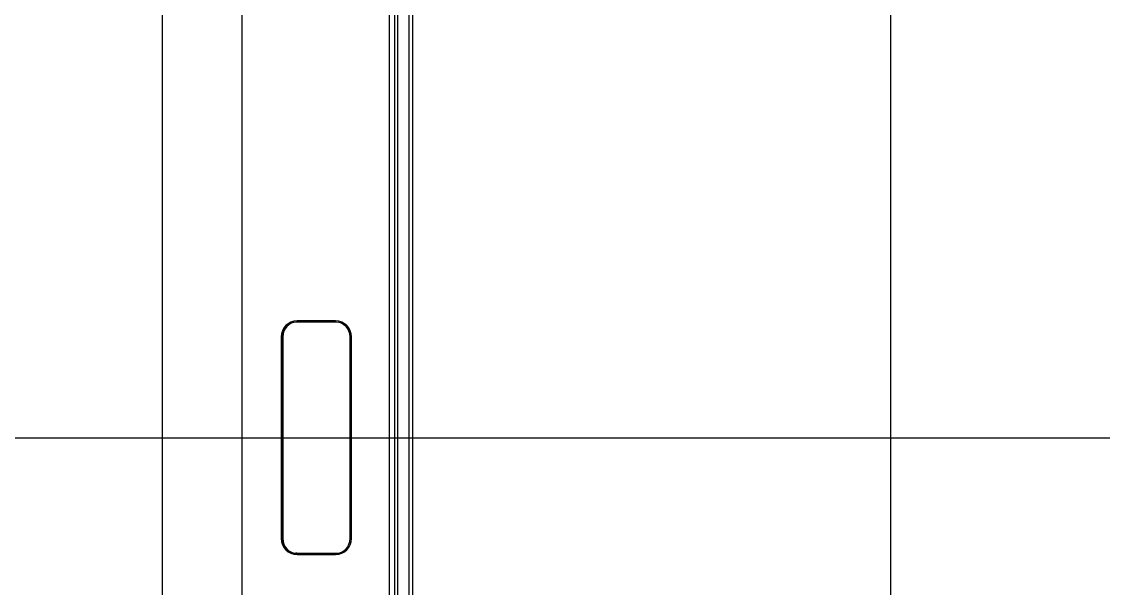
# Model space of a CAD drawing. Header units: millimetres. Extents: x -33000 to 294000, y 0 to 42408.
# Drawn here: x 19349 to 19569.1, y 17073.9 to 17189.1 of the extents above; entities that cross this region are included whole.
import ezdxf

# ---------------------------------------------------------------- set-up
doc = ezdxf.new("R2010")
doc.units = ezdxf.units.MM
doc.header["$LTSCALE"] = 50
doc.linetypes.add('DASHDOT', pattern=[22, 20, -1, 0, -1])
doc.layers.add('arch', color=8, linetype='Continuous')

msp = doc.modelspace()

# ---------------------------------------------------------------- linework, layer by layer
at = {"layer": 'arch', "linetype": 'Continuous'}
for p, q in [((19423.83, 16959.97), (19423.83, 17249.08)), ((19424.84, 17249.08), (19424.84, 16959.97)), ((19425.5, 17249.43), (19425.5, 16959.63)), ((19427.83, 16960.42), (19427.83, 17248.63)), ((19428.5, 17248.63), (19428.5, 16960.42)), ((19404.96, 17128.03), (19404.79, 17128.03)), ((19412.99, 17128.03), (19404.96, 17128.03)), ((19412.85, 17128.28), (19405.05, 17128.28)), ((19401.8, 17125.03), (19401.8, 17084.03)), ((19402.12, 17125.03), (19401.96, 17125.03)), ((19401.96, 17125.03), (19401.96, 17084.03)), ((19402.12, 17125.03), (19402.12, 17084.03)), ((19415.83, 17084.03), (19415.83, 17125.03)), ((19416.1, 17084.03), (19416.1, 17125.03)), ((19402.12, 17084.03), (19401.96, 17084.03)), ((19404.96, 17081.03), (19404.79, 17081.03)), ((19404.96, 17081.03), (19412.99, 17081.03)), ((19405.05, 17080.78), (19412.85, 17080.78))]:
    msp.add_line(p, q, dxfattribs=at)
at = {"layer": 'arch', "linetype": 'DASHDOT'}
msp.add_line((19159.58, 17104.53), (19887.66, 17104.53), dxfattribs=at)
at = {"layer": 'arch', "linetype": 'Continuous'}
for centre, start, end in [((19405.05, 17125.03), 90, 180), ((19412.85, 17125.03), 0, 90), ((19405.05, 17084.03), 180, 270), ((19412.85, 17084.03), 270, 0)]:
    msp.add_arc(centre, 3.25, start, end, dxfattribs=at)
for centre, major_axis, start_param, end_param in [((19404.79, 17125.03), (0, -3), 3.141593, 4.712389), ((19404.96, 17125.03), (0, 3), 0, 1.570796), ((19412.99, 17125.03), (0, 3), 4.712389, 6.283185), ((19404.79, 17084.03), (0, -3), 4.712389, 6.283185), ((19404.96, 17084.03), (0, 3), 1.570796, 3.141593), ((19412.99, 17084.03), (0, 3), 3.141593, 4.712389)]:
    msp.add_ellipse(centre, major_axis=major_axis, ratio=0.945376, start_param=start_param, end_param=end_param, dxfattribs=at)
for points, degree in [([(19525.77, 17299.72), (19525.77, 17169.59), (19525.77, 17039.46), (19525.77, 16909.34)], 3), ([(19377.58, 17257.03), (19377.58, 16952.02)], 1), ([(19393.88, 16951.91), (19393.88, 17257.14)], 1)]:
    msp.add_open_spline(points, degree=degree, dxfattribs=at)

doc.saveas('drawing.dxf')
